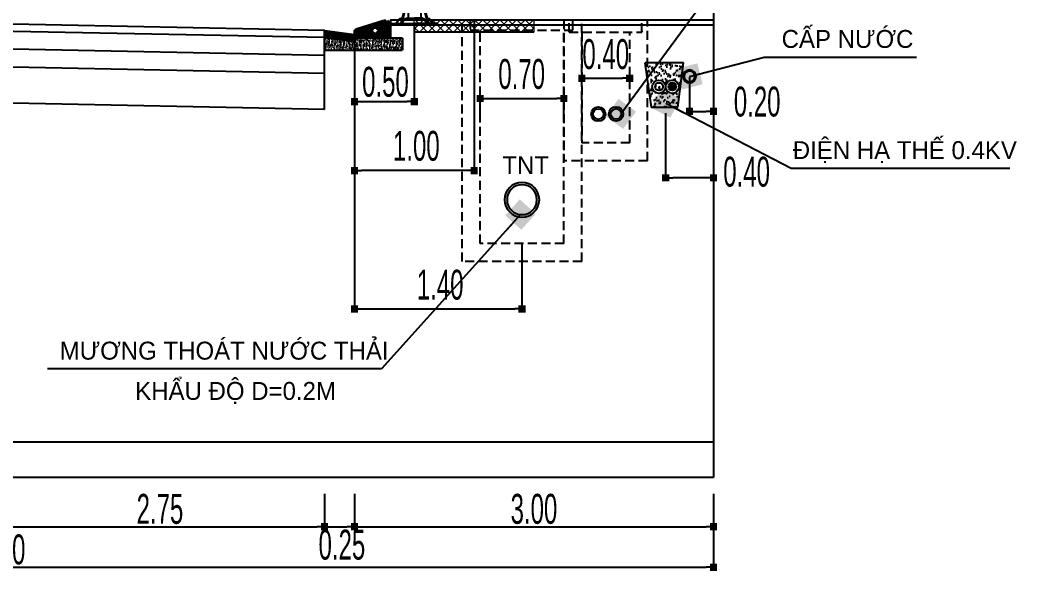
# Model space of a CAD drawing. Header units: millimetres. Extents: x 563079 to 571925, y 2063830 to 2067381.
# Drawn here: x 570936.5 to 571020.7, y 2066175.4 to 2066221.5 of the extents above; entities that cross this region are included whole.
import ezdxf

# ---------------------------------------------------------------- set-up
doc = ezdxf.new("R2010")
doc.units = ezdxf.units.MM
doc.header["$MEASUREMENT"] = 0
doc.linetypes.add('HIDDEN', pattern=[0.375, 0.25, -0.125])
for name, color, linetype in [('1 LONG DUONG', 6, 'Continuous'), ('BCXTN', 5, 'Continuous'), ('Cong ky thuat', 22, 'Continuous'), ('CONGDOC', 4, 'Continuous'), ('HATCH', 8, 'Continuous'), ('MATCATDUONG', 8, 'Continuous'), ('MC', 7, 'Continuous'), ('moi', 7, 'Continuous'), ('SO', 48, 'Continuous'), ('Text', 7, 'Continuous'), ('THAN', 1, 'Continuous'), ('TONGTHE', 1, 'Continuous'), ('Vat_lieu', 8, 'Continuous'), ('VE', 2, 'Continuous')]:
    doc.layers.add(name, color=color, linetype=linetype)
doc.styles.add('CHUKICHTHUOC', font='', dxfattribs={"width": 0.7})
doc.styles.add('KTEN', font='')
doc.styles.add('TIEUDE', font='', dxfattribs={"width": 0.8})
doc.styles.get('CHUKICHTHUOC').set_extended_font_data('.VnArial NarrowH')
doc.styles.get('KTEN').set_extended_font_data('.VnAvantH')
doc.styles.get('TIEUDE').set_extended_font_data('.VnAvantH')
doc.dimstyles.new('DIM3', dxfattribs={"dimscale": 1.2, "dimtxt": 1.2, "dimasz": 0.4, "dimexe": 0, "dimexo": 0, "dimgap": 0.3, "dimtad": 1, "dimzin": 0, "dimdsep": 46, "dimtxsty": 'TIEUDE', "dimblk1": 'BOXFILLED', "dimblk2": 'BOXFILLED', "dimsah": 1, "dimcen": 0.09, "dimdle": 0.8, "dimclrd": 9, "dimclre": 9, "dimclrt": 7, "dimadec": 1, "dimazin": 0, "dimtfac": 1, "dimtmove": 2, "dimatfit": 3, "dimldrblk": 'BOXFILLED', "dimfxl": 1, "dimtolj": 1, "dimtzin": 0, "dimarcsym": 0})
doc.dimstyles.new('TNDH', dxfattribs={"dimscale": 0, "dimtxt": 2.5, "dimasz": 0.6, "dimexe": 0.18, "dimexo": 0.0625, "dimgap": 0.2, "dimtad": 1, "dimlfac": 0.1, "dimzin": 0, "dimdsep": 46, "dimtxsty": 'CHUKICHTHUOC', "dimblk": 'BOXFILLED', "dimcen": 0.09, "dimclrd": 8, "dimclre": 8, "dimclrt": 4, "dimadec": 0, "dimazin": 0, "dimtfac": 1, "dimtofl": 0, "dimtmove": 2, "dimatfit": 3, "dimfxl": 1, "dimtolj": 1, "dimtzin": 0, "dimarcsym": 2})

# ---------------------------------------------------------------- blocks, each defined once
blk = doc.blocks.new('_BoxFilled')
at = {"color": 0, "linetype": 'ByBlock', "lineweight": -2}
blk.add_line((-0.5, 0), (-1, 0), dxfattribs=at)
at = {"color": 0, "linetype": 'ByBlock'}
blk.add_solid([(-0.5, 0.5), (0.5, 0.5), (-0.5, -0.5), (0.5, -0.5)], dxfattribs=at)
blk = doc.blocks.new('*D115')
at = {"layer": 'CONGDOC', "color": 8, "linetype": 'Continuous', "lineweight": -2, "transparency": 16777216}
for p, q in [((570874.4205995791, 2066181.865102603), (570874.4205995791, 2066175.541617478)), ((570994.4205995791, 2066181.865102603), (570994.4205995791, 2066175.541617478)), ((570875.0205995791, 2066175.721617477), (570993.8205995791, 2066175.721617477))]:
    blk.add_line(p, q, dxfattribs=at)
at = {"layer": 'Defpoints', "color": 0, "linetype": 'Continuous', "transparency": 16777216}
for p in [(570874.4205995791, 2066181.927602603), (570994.4205995791, 2066181.927602603), (570994.4205995791, 2066175.721617477)]:
    blk.add_point(p, dxfattribs=at)
at = {"layer": 'CONGDOC', "color": 8, "linetype": 'Continuous', "lineweight": -2, "transparency": 16777216, "xscale": 0.6, "yscale": 0.6, "zscale": 0.6, "rotation": 180}
blk.add_blockref('_BoxFilled', (570874.4205995791, 2066175.721617477), dxfattribs=at)
at = {"layer": 'CONGDOC', "color": 8, "linetype": 'Continuous', "lineweight": -2, "transparency": 16777216, "xscale": 0.6, "yscale": 0.6, "zscale": 0.6}
blk.add_blockref('_BoxFilled', (570994.4205995791, 2066175.721617477), dxfattribs=at)
at = {"layer": 'CONGDOC', "color": 4, "linetype": 'Continuous', "transparency": 16777216, "insert": (570934.4205995791, 2066177.198049947), "char_height": 2.5, "attachment_point": 5, "style": 'CHUKICHTHUOC'}
blk.add_mtext('\\A1;12.00', dxfattribs=at)
blk = doc.blocks.new('*D119')
at = {"layer": 'Defpoints', "color": 0, "transparency": 16777216}
for p in [(570934.4205995791, 2066181.927602603), (570961.9205995791, 2066181.927602603), (570961.9205995791, 2066179.11284799)]:
    blk.add_point(p, dxfattribs=at)
at = {"layer": 'VE', "color": 8, "lineweight": -2, "transparency": 16777216}
for p, q in [((570934.4205995791, 2066181.865102603), (570934.4205995791, 2066178.93284799)), ((570961.9205995791, 2066181.865102603), (570961.9205995791, 2066178.93284799)), ((570935.0205995791, 2066179.11284799), (570961.3205995791, 2066179.11284799))]:
    blk.add_line(p, q, dxfattribs=at)
at = {"layer": 'VE', "color": 8, "lineweight": -2, "transparency": 16777216, "xscale": 0.6, "yscale": 0.6, "zscale": 0.6, "rotation": 180}
blk.add_blockref('_BoxFilled', (570934.4205995791, 2066179.11284799), dxfattribs=at)
at = {"layer": 'VE', "color": 8, "lineweight": -2, "transparency": 16777216, "xscale": 0.6, "yscale": 0.6, "zscale": 0.6}
blk.add_blockref('_BoxFilled', (570961.9205995791, 2066179.11284799), dxfattribs=at)
at = {"layer": 'VE', "color": 4, "lineweight": 0, "transparency": 16777216, "insert": (570948.1705995791, 2066180.589280459), "char_height": 2.5, "attachment_point": 5, "style": 'CHUKICHTHUOC'}
blk.add_mtext('\\A1;2.75', dxfattribs=at)
blk = doc.blocks.new('*D120')
at = {"layer": 'Defpoints', "color": 0, "transparency": 16777216}
for p in [(570961.9205995791, 2066181.927602603), (570964.4205995791, 2066181.927602603), (570964.4205995791, 2066179.11284799)]:
    blk.add_point(p, dxfattribs=at)
at = {"layer": 'VE', "color": 8, "lineweight": -2, "transparency": 16777216}
for p, q in [((570961.9205995791, 2066181.865102603), (570961.9205995791, 2066178.93284799)), ((570964.4205995791, 2066181.865102603), (570964.4205995791, 2066178.93284799)), ((570962.5205995791, 2066179.11284799), (570963.8205995791, 2066179.11284799))]:
    blk.add_line(p, q, dxfattribs=at)
at = {"layer": 'VE', "color": 8, "lineweight": -2, "transparency": 16777216, "xscale": 0.6, "yscale": 0.6, "zscale": 0.6, "rotation": 180}
blk.add_blockref('_BoxFilled', (570961.9205995791, 2066179.11284799), dxfattribs=at)
at = {"layer": 'VE', "color": 8, "lineweight": -2, "transparency": 16777216, "xscale": 0.6, "yscale": 0.6, "zscale": 0.6}
blk.add_blockref('_BoxFilled', (570964.4205995791, 2066179.11284799), dxfattribs=at)
at = {"layer": 'VE', "color": 4, "lineweight": 0, "transparency": 16777216, "insert": (570963.3728670136, 2066177.596038336), "char_height": 2.5, "attachment_point": 5, "style": 'CHUKICHTHUOC'}
blk.add_mtext('\\A1;0.25', dxfattribs=at)
blk = doc.blocks.new('*D121')
at = {"layer": 'Defpoints', "color": 0, "transparency": 16777216}
for p in [(570964.4205995791, 2066181.927602603), (570994.4205995791, 2066181.865102603), (570994.4205995791, 2066179.11284799)]:
    blk.add_point(p, dxfattribs=at)
at = {"layer": 'VE', "color": 8, "lineweight": -2, "transparency": 16777216}
for p, q in [((570964.4205995791, 2066181.865102603), (570964.4205995791, 2066178.93284799)), ((570994.4205995791, 2066181.802602603), (570994.4205995791, 2066178.93284799)), ((570965.0205995791, 2066179.11284799), (570993.8205995791, 2066179.11284799))]:
    blk.add_line(p, q, dxfattribs=at)
at = {"layer": 'VE', "color": 8, "lineweight": -2, "transparency": 16777216, "xscale": 0.6, "yscale": 0.6, "zscale": 0.6, "rotation": 180}
blk.add_blockref('_BoxFilled', (570964.4205995791, 2066179.11284799), dxfattribs=at)
at = {"layer": 'VE', "color": 8, "lineweight": -2, "transparency": 16777216, "xscale": 0.6, "yscale": 0.6, "zscale": 0.6}
blk.add_blockref('_BoxFilled', (570994.4205995791, 2066179.11284799), dxfattribs=at)
at = {"layer": 'VE', "color": 4, "lineweight": 0, "transparency": 16777216, "insert": (570979.4205995791, 2066180.59013312), "char_height": 2.5, "attachment_point": 5, "style": 'CHUKICHTHUOC'}
blk.add_mtext('\\A1;3.00', dxfattribs=at)
blk = doc.blocks.new('1')
at = {"color": 3}
for p, q in [((562778.303035379, 2115783.89373937), (562771.0038094904, 2115782.505669413)), ((562778.303035379, 2115783.89373937), (562778.5534891019, 2115783.356639627)), ((562774.0391366708, 2115782.596666339), (562773.9725814853, 2115783.070231091)), ((562778.7525146186, 2115783.409968354), (562778.7354753211, 2115783.405402688)), ((562771.0038094904, 2115781.894289877), (562771.0038094904, 2115782.505669413)), ((562773.4543271897, 2115781.758996229), (562773.1334404413, 2115781.818995138))]:
    blk.add_line(p, q, dxfattribs=at)
at = {"layer": 'THAN', "color": 3}
blk.add_line((562770.9747460835, 2115781.775565354), (562774.0391366708, 2115782.596666339), dxfattribs=at)
at = {"layer": 'TONGTHE', "color": 3}
for p, q in [((562774.2341620196, 2115782.199279421), (562778.7354753211, 2115783.405402688)), ((562774.2919937891, 2115781.983448318), (562778.7933070906, 2115783.189571585)), ((562778.7933070906, 2115783.189571585), (562778.7354753211, 2115783.405402688)), ((562774.0241113132, 2115782.703577313), (562770.9470118318, 2115781.879070991)), ((562770.9747460835, 2115781.775565354), (562770.9470118318, 2115781.879070991)), ((562771.1425723352, 2115781.285543635), (562771.0088246786, 2115781.784696686)), ((562771.1425723352, 2115781.285543635), (562773.1334404413, 2115781.818995138)), ((562773.3964954201, 2115781.974827332), (562774.2332896575, 2115782.199045673)), ((562773.4543271897, 2115781.758996229), (562773.3964954201, 2115781.974827332)), ((562773.4543271897, 2115781.758996229), (562774.2911214271, 2115781.98321457)), ((562773.9541465847, 2115781.892922433), (562773.8963148152, 2115782.108753536))]:
    blk.add_line(p, q, dxfattribs=at)
blk = doc.blocks.new('DEN3')
at = {"layer": 'MATCATDUONG', "color": 222}
for p, q in [((10943.01960278567, 5254.758986773305, 1.582157676526741), (10942.1065223425, 5251.092320106544, 1.582157676526741)), ((10943.15709577091, 5254.758986773305, 1.582157676526741), (10942.24401532773, 5251.092320106544, 1.582157676526741)), ((10943.35154021536, 5254.758986773305, 1.582157676526741), (10943.35154021536, 5251.981208995454, 1.582157676526741)), ((10945.49228566598, 5254.758986773305, 1.582157676526741), (10945.49228566598, 5251.981208995454, 1.582157676526741)), ((10945.68673011043, 5254.758986773305, 1.582157676526741), (10946.59981055361, 5251.092320106544, 1.582157676526741)), ((10945.82422309566, 5254.758986773305, 1.582157676526741), (10946.73730353885, 5251.092320106544, 1.582157676526741)), ((10941.43163531004, 5251.196764786546, 1.582157676526741), (10941.7913570906, 5251.772319635455, 1.582157676526741)), ((10942.16824522573, 5251.981208995454, 1.582157676526741), (10942.32787517721, 5251.981208995454, 1.582157676526741)), ((10942.34341078094, 5251.196764786546, 1.582157676526741), (10942.70313256151, 5251.772319635455, 1.582157676526741)), ((10942.34341078094, 5251.196764786546, 1.582157676526741), (10942.70313256151, 5251.772319635455, 1.582157676526741)), ((10943.08002069663, 5251.981208995454, 1.582157676526741), (10944.42191294067, 5251.981208995454, 1.582157676526741)), ((10943.1373467975, 5251.981208995454, 1.582157676526741), (10944.32932034808, 5251.981208995454, 1.582157676526741)), ((10945.76380518471, 5251.981208995454, 1.582157676526741), (10944.42191294067, 5251.981208995454, 1.582157676526741)), ((10945.70647908383, 5251.981208995454, 1.582157676526741), (10944.51450553327, 5251.981208995454, 1.582157676526741)), ((10946.5004151004, 5251.196764786546, 1.582157676526741), (10946.14069331984, 5251.772319635455, 1.582157676526741)), ((10946.67558065561, 5251.981208995454, 1.582157676526741), (10946.51595070414, 5251.981208995454, 1.582157676526741)), ((10947.4121905713, 5251.196764786546, 1.582157676526741), (10947.05246879073, 5251.772319635455, 1.582157676526741)), ((10940.53302405168, 5250.870097884315, 1.582157676526741), (10940.53302405168, 5251.092320106544, 1.582157676526741)), ((10940.53302405168, 5251.092320106544, 1.582157676526741), (10941.24319124247, 5251.092320106544, 1.582157676526741)), ((10940.53302405168, 5251.092320106544, 1.582157676526741), (10944.42191294067, 5251.092320106544, 1.582157676526741)), ((10944.42191294067, 5250.870097884315, 1.582157676526741), (10940.53302405168, 5250.870097884315, 1.582157676526741)), ((10941.44479952259, 5251.092320106544, 1.582157676526741), (10942.15496671338, 5251.092320106544, 1.582157676526741)), ((10941.44479952258, 5251.092320106544, 1.582157676526741), (10942.15496671337, 5251.092320106544, 1.582157676526741)), ((10948.31080182965, 5251.092320106544, 1.582157676526741), (10944.42191294067, 5251.092320106544, 1.582157676526741)), ((10944.42191294067, 5250.870097884315, 1.582157676526741), (10948.31080182965, 5250.870097884315, 1.582157676526741)), ((10947.39902635875, 5251.092320106544, 1.582157676526741), (10946.68885916796, 5251.092320106544, 1.582157676526741)), ((10948.31080182965, 5251.092320106544, 1.582157676526741), (10947.60063463886, 5251.092320106544, 1.582157676526741)), ((10948.31080182965, 5250.870097884315, 1.582157676526741), (10948.31080182965, 5251.092320106544, 1.582157676526741))]:
    blk.add_line(p, q, dxfattribs=at)
at = {"layer": 'MATCATDUONG', "color": 222, "elevation": 1.582157676526741}
for points in [[(10945.71786996488, 5254.758986773309), (10945.14758256752, 5329.777159760873, -0.3378379222600126), (10960.65240411034, 5350.567903076679), (10973.24142561529, 5353.471515564575), (10972.95978742855, 5354.523353591766), (10959.33640508981, 5351.476505437102, 0.326637929239177), (10943.70179797393, 5330.860669951333), (10943.12597409375, 5254.758986773309)], [(10943.88719980706, 5268.370097884761, -0.4142135623731084), (10943.49831091816, 5268.758986773661), (10943.49831091816, 5274.786764551595, -0.4142135623731084), (10943.88719980706, 5275.17565344049), (10944.95664425153, 5275.17565344049, -0.4142135623731083), (10945.34553314043, 5274.786764551595), (10945.34553314043, 5268.758986773661, -0.4142135623731084), (10944.95664425153, 5268.370097884761), (10943.88719980706, 5268.370097884761), (10944.95664425153, 5268.370097884761)]]:
    blk.add_lwpolyline(points, format="xyb", dxfattribs=at)
for points in [[(10943.01960278567, 5254.758986773305), (10943.15709577091, 5254.758986773305), (10943.35154021536, 5254.758986773305)], [(10945.82422309566, 5254.758986773305), (10945.68673011043, 5254.758986773305), (10945.49228566598, 5254.758986773305)]]:
    blk.add_lwpolyline(points, dxfattribs=at)
at = {"layer": 'MATCATDUONG', "color": 222}
for centre, radius, start, end in [((10941.24319124247, 5251.314542328776, 1.582157676526741), 0.2222222222310944, 270, 327.9946167917347), ((10942.16824522573, 5251.536764551001, 1.582157676526741), 0.4444444444538423, 89.99999999978563, 147.9946167919752), ((10942.15496671337, 5251.314542328776, 1.582157676526741), 0.2222222222310944, 270, 327.9946167917347), ((10942.15496671337, 5251.314542328771, 1.582157676526741), 0.2222222222251491, 295.1024913720732, 327.9946167930263), ((10943.08002069663, 5251.536764551001, 1.582157676526741), 0.4444444444565763, 90, 147.9946167918217), ((10943.08002069663, 5251.536764551001, 1.582157676526741), 0.4444444444565763, 90, 147.9946167918217), ((10945.76380518471, 5251.536764551001, 1.582157676526741), 0.4444444444565763, 32.00538320817819, 90), ((10946.68885916797, 5251.314542328771, 1.582157676526741), 0.2222222222251491, 212.0053832069737, 244.8975086279267), ((10946.67558065562, 5251.536764551001, 1.582157676526741), 0.4444444444538423, 32.00538320802478, 90.0000000002144), ((10947.60063463886, 5251.314542328776, 1.582157676526741), 0.2222222222310944, 212.0053832082653, 270)]:
    blk.add_arc(centre, radius, start, end, dxfattribs=at)
at = {"layer": 'Text', "linetype": 'ByBlock', "xscale": 2.29229237139225, "yscale": 2.29229237139225, "zscale": 2.29229237139225}
blk.add_blockref('1', (-1279064.586610213, -4844636.706503406, 1.582157676526741), dxfattribs=at)
blk = doc.blocks.new('*D239')
at = {"layer": 'CONGDOC', "color": 8, "linetype": 'Continuous', "lineweight": -2, "transparency": 16777216}
for p, q in [((570969.4205995791, 2066221.01916316), (570969.4205995791, 2066214.489088568)), ((570964.4205995791, 2066219.507158365), (570964.4205995791, 2066214.489088568)), ((570965.0205995791, 2066214.669088568), (570968.8205995791, 2066214.669088568))]:
    blk.add_line(p, q, dxfattribs=at)
at = {"layer": 'Defpoints', "color": 0, "linetype": 'Continuous', "transparency": 16777216}
for p in [(570969.4205995791, 2066221.08166316), (570964.4205995791, 2066219.569658365), (570969.4205995791, 2066214.669088568)]:
    blk.add_point(p, dxfattribs=at)
at = {"layer": 'CONGDOC', "color": 8, "linetype": 'Continuous', "lineweight": -2, "transparency": 16777216, "xscale": 0.6, "yscale": 0.6, "zscale": 0.6, "rotation": 180}
blk.add_blockref('_BoxFilled', (570964.4205995791, 2066214.669088568), dxfattribs=at)
at = {"layer": 'CONGDOC', "color": 8, "linetype": 'Continuous', "lineweight": -2, "transparency": 16777216, "xscale": 0.6, "yscale": 0.6, "zscale": 0.6}
blk.add_blockref('_BoxFilled', (570969.4205995791, 2066214.669088568), dxfattribs=at)
at = {"layer": 'CONGDOC', "color": 4, "linetype": 'Continuous', "transparency": 16777216, "insert": (570967.0123342174, 2066216.309279787), "char_height": 2.5, "attachment_point": 5, "style": 'CHUKICHTHUOC'}
blk.add_mtext('\\A1;0.50', dxfattribs=at)
blk = doc.blocks.new('fasfsfsdf')
at = {"lineweight": 0}
h = blk.add_hatch(dxfattribs=at)
h.set_pattern_fill('ANSI37', color=8, scale=4)
h.set_pattern_definition([(135, (1176635.725922056, -2442.71250818274), (0.3535533905932737, 0.3535533905932738), []), (45.00000000000001, (1176635.725922056, -2442.71250818274), (0.3535533905932738, -0.3535533905932737), [])])
h.paths.add_polyline_path([(596089.2898758128, 2065606.878292096), (596089.2898758127, 2065605.871845815), (596099.289875813, 2065605.871845815), (596099.2898758128, 2065606.878292096)])
blk.add_lwpolyline([(596099.2898758128, 2065606.878292096), (596089.2898758128, 2065606.878292096), (596089.2898758128, 2065605.871845815), (596099.2898758128, 2065605.871845815)], close=True, dxfattribs=at)
at = {"layer": 'BCXTN', "color": 4, "linetype": 'Continuous'}
blk.add_line((596089.2898758128, 2065605.871845815), (596099.1907849037, 2065605.871845815), dxfattribs=at)
blk = doc.blocks.new('*D240')
at = {"layer": 'CONGDOC', "color": 8, "linetype": 'Continuous', "lineweight": -2, "transparency": 16777216}
for p, q in [((570974.4205995791, 2066221.419163159), (570974.4205995791, 2066208.718159515)), ((570964.4205995791, 2066218.452345803), (570964.4205995791, 2066208.718159515)), ((570973.8205995791, 2066208.898159515), (570965.0205995791, 2066208.898159515))]:
    blk.add_line(p, q, dxfattribs=at)
at = {"layer": 'Defpoints', "color": 0, "linetype": 'Continuous', "transparency": 16777216}
for p in [(570974.4205995791, 2066221.481663159), (570964.4205995791, 2066218.514845803), (570964.4205995791, 2066208.898159515)]:
    blk.add_point(p, dxfattribs=at)
at = {"layer": 'CONGDOC', "color": 8, "linetype": 'Continuous', "lineweight": -2, "transparency": 16777216, "xscale": 0.6, "yscale": 0.6, "zscale": 0.6, "rotation": 180}
blk.add_blockref('_BoxFilled', (570964.4205995791, 2066208.898159515), dxfattribs=at)
at = {"layer": 'CONGDOC', "color": 8, "linetype": 'Continuous', "lineweight": -2, "transparency": 16777216, "xscale": 0.6, "yscale": 0.6, "zscale": 0.6}
blk.add_blockref('_BoxFilled', (570974.4205995791, 2066208.898159515), dxfattribs=at)
at = {"layer": 'CONGDOC', "color": 4, "linetype": 'Continuous', "transparency": 16777216, "insert": (570969.5927442331, 2066210.951930927), "char_height": 2.5, "attachment_point": 5, "style": 'CHUKICHTHUOC'}
blk.add_mtext('\\A1;1.00', dxfattribs=at)
blk = doc.blocks.new('fsdfsdf')
at = {"layer": 'SO'}
h = blk.add_hatch(color=4, dxfattribs=at)
h.paths.add_polyline_path([(596198.0800484754, 2065686.308601205, 0.9999999999919713), (596200.9800484754, 2065686.308601205, 1)])
h.paths.add_polyline_path([(596200.7800484754, 2065686.308601205, 1), (596198.2800484754, 2065686.308601205, 1)], flags=17)
at = {"layer": 'SO', "color": 4}
for radius in [1.45, 1.25]:
    blk.add_circle((596199.5300484754, 2065686.308601205), radius, dxfattribs=at)
blk = doc.blocks.new('*D241')
at = {"layer": 'CONGDOC', "color": 8, "linetype": 'Continuous', "lineweight": -2, "transparency": 16777216}
for p, q in [((570974.9205995792, 2066212.944356373), (570974.9205995792, 2066215.108703983)), ((570975.5205995792, 2066214.928703983), (570981.3205995793, 2066214.928703983)), ((570981.9205995792, 2066212.944356373), (570981.9205995792, 2066215.108703983))]:
    blk.add_line(p, q, dxfattribs=at)
at = {"layer": 'Defpoints', "color": 0, "linetype": 'Continuous', "transparency": 16777216}
for p in [(570981.9205995792, 2066214.928703983), (570974.9205995792, 2066212.881856373), (570981.9205995792, 2066212.881856373)]:
    blk.add_point(p, dxfattribs=at)
at = {"layer": 'CONGDOC', "color": 8, "linetype": 'Continuous', "lineweight": -2, "transparency": 16777216, "xscale": 0.6, "yscale": 0.6, "zscale": 0.6, "rotation": 180}
blk.add_blockref('_BoxFilled', (570974.9205995792, 2066214.928703983), dxfattribs=at)
at = {"layer": 'CONGDOC', "color": 8, "linetype": 'Continuous', "lineweight": -2, "transparency": 16777216, "xscale": 0.6, "yscale": 0.6, "zscale": 0.6}
blk.add_blockref('_BoxFilled', (570981.9205995792, 2066214.928703983), dxfattribs=at)
at = {"layer": 'CONGDOC', "color": 4, "linetype": 'Continuous', "transparency": 16777216, "insert": (570978.3945759481, 2066216.962753508), "char_height": 2.5, "attachment_point": 5, "style": 'CHUKICHTHUOC'}
blk.add_mtext('\\A1;0.70', dxfattribs=at)
blk = doc.blocks.new('*D242')
at = {"layer": 'CONGDOC', "color": 8, "linetype": 'Continuous', "lineweight": -2, "transparency": 16777216}
for p, q in [((570964.4205995791, 2066217.762079959), (570964.4205995791, 2066197.143756191)), ((570978.4205995792, 2066202.735515455), (570978.4205995792, 2066197.143756191)), ((570965.0205995791, 2066197.323756191), (570977.8205995793, 2066197.323756191))]:
    blk.add_line(p, q, dxfattribs=at)
at = {"layer": 'Defpoints', "color": 0, "linetype": 'Continuous', "transparency": 16777216}
for p in [(570964.4205995791, 2066217.824579959), (570978.4205995792, 2066202.798015455), (570978.4205995792, 2066197.323756191)]:
    blk.add_point(p, dxfattribs=at)
at = {"layer": 'CONGDOC', "color": 8, "linetype": 'Continuous', "lineweight": -2, "transparency": 16777216, "xscale": 0.6, "yscale": 0.6, "zscale": 0.6, "rotation": 180}
blk.add_blockref('_BoxFilled', (570964.4205995791, 2066197.323756191), dxfattribs=at)
at = {"layer": 'CONGDOC', "color": 8, "linetype": 'Continuous', "lineweight": -2, "transparency": 16777216, "xscale": 0.6, "yscale": 0.6, "zscale": 0.6}
blk.add_blockref('_BoxFilled', (570978.4205995792, 2066197.323756191), dxfattribs=at)
at = {"layer": 'CONGDOC', "color": 4, "linetype": 'Continuous', "transparency": 16777216, "insert": (570971.5834259068, 2066199.338914052), "char_height": 2.5, "attachment_point": 5, "style": 'CHUKICHTHUOC'}
blk.add_mtext('\\A1;1.40', dxfattribs=at)
blk = doc.blocks.new('fsfsdf')
at = {"layer": 'SO'}
h = blk.add_hatch(color=4, dxfattribs=at)
h.paths.add_polyline_path([(596225.5046458861, 2065685.042733036, 0.9999999999902986), (596227.9046458862, 2065685.042733036, 1)])
h.paths.add_polyline_path([(596227.7046458861, 2065685.042733036, 1), (596225.7046458861, 2065685.042733036, 1)], flags=17)
at = {"layer": 'SO', "color": 4}
for radius in [1.2, 1]:
    blk.add_circle((596226.7046458861, 2065685.042733036), radius, dxfattribs=at)
blk = doc.blocks.new('*D243')
at = {"layer": 'CONGDOC', "color": 8, "linetype": 'Continuous', "lineweight": -2, "transparency": 16777216}
for p, q in [((570992.4205943734, 2066216.709790956), (570992.4205943734, 2066213.672255067)), ((570994.4205995791, 2066216.682536864), (570994.4205995791, 2066213.672255067)), ((570993.0205943733, 2066213.852255067), (570993.8205995791, 2066213.852255067))]:
    blk.add_line(p, q, dxfattribs=at)
at = {"layer": 'Defpoints', "color": 0, "linetype": 'Continuous', "transparency": 16777216}
for p in [(570992.4205943734, 2066216.772290956), (570994.4205995791, 2066216.745036864), (570994.4205995791, 2066213.852255067)]:
    blk.add_point(p, dxfattribs=at)
at = {"layer": 'CONGDOC', "color": 8, "linetype": 'Continuous', "lineweight": -2, "transparency": 16777216, "xscale": 0.6, "yscale": 0.6, "zscale": 0.6, "rotation": 180}
blk.add_blockref('_BoxFilled', (570992.4205943734, 2066213.852255067), dxfattribs=at)
at = {"layer": 'CONGDOC', "color": 8, "linetype": 'Continuous', "lineweight": -2, "transparency": 16777216, "xscale": 0.6, "yscale": 0.6, "zscale": 0.6}
blk.add_blockref('_BoxFilled', (570994.4205995791, 2066213.852255067), dxfattribs=at)
at = {"layer": 'CONGDOC', "color": 4, "linetype": 'Continuous', "transparency": 16777216, "insert": (570998.0711841136, 2066214.652806357), "char_height": 2.5, "attachment_point": 5, "style": 'CHUKICHTHUOC'}
blk.add_mtext('\\A1;0.20', dxfattribs=at)
blk = doc.blocks.new('fsdfsf')
at = {"layer": '1 LONG DUONG', "linetype": 'ByBlock'}
h = blk.add_hatch(color=256, dxfattribs=at)
edge = h.paths.add_edge_path()
edge.add_ellipse((595935.353248182, 2065425.114035294), major_axis=(0.2325915669207461, 0.2325915669207462), ratio=0.9999999994994858, start_angle=0, end_angle=360, ccw=False)
h = blk.add_hatch(color=256, dxfattribs=at)
edge = h.paths.add_edge_path()
edge.add_ellipse((595936.4658136091, 2065425.114035294), major_axis=(0.2325915670371614, 0.2325915670371614), ratio=0.9999999992492293, start_angle=1.433858187738224e-08, end_angle=360.00000001433864, ccw=False)
at = {"layer": 'SO'}
h = blk.add_hatch(dxfattribs=at)
h.set_pattern_fill('AR-SAND', color=4, scale=0.3, style=0)
h.set_pattern_definition([(37.50000000000001, (0, 0), (-0.01889800743288245, 0.5780471307039475), [0, -0.456, 0, -0.51, 0, -0.4875]), (7.499999999999999, (0, 0), (0.5309330115803181, 0.8466438195689221), [0, -0.246, 0, -0.411, 0, -0.1575]), (327.5, (-0.369, 0), (0.9342425585254485, 0.001697716061089349), [0, -0.15, 0, -0.54, 0, -0.705]), (317.5, (-0.369, 0), (0.9018379813716879, 0.2633026694802748), [0, -0.075, 0, -0.354, 0, -0.405])])
h.paths.add_polyline_path([(595934.423376583, 2065427.104988621), (595934.9076593707, 2065423.408358973), (595935.8365787828, 2065423.406331688), (595937.103022571, 2065423.406331689), (595937.6237860352, 2065427.093249403)])
edge = h.paths.add_edge_path(flags=16)
edge.add_ellipse((595936.4719209494, 2065425.106468495), major_axis=(-0.3933512884541415, 0.3933512884541415), ratio=1, start_angle=-314.9873937678011, end_angle=44.98739376780122, ccw=False)
edge.add_ellipse((595935.3593555224, 2065425.106468495), major_axis=(-0.3933512885123491, 0.393351288512349), ratio=0.9999999998520214, start_angle=-134.98741305443332, end_angle=224.9874130459548, ccw=False)
edge = h.paths.add_edge_path(flags=0)
edge.add_ellipse((595936.4658136091, 2065425.114035294), major_axis=(0.2325915670371614, 0.2325915670371614), ratio=0.999999999249229, start_angle=0, end_angle=360, ccw=False)
edge = h.paths.add_edge_path(flags=0)
edge.add_ellipse((595935.353248182, 2065425.114035294), major_axis=(0.2325915669207461, 0.2325915669207462), ratio=0.9999999994994858, start_angle=0, end_angle=360, ccw=False)
at = {"layer": '1 LONG DUONG', "color": 6, "linetype": 'ByBlock'}
blk.add_line((595934.4233765831, 2065427.104988621), (595937.6237860352, 2065427.093249403), dxfattribs=at)
at = {"layer": '1 LONG DUONG', "linetype": 'ByBlock'}
for p, q in [((595934.9076593706, 2065423.408358974), (595934.423376583, 2065427.104988621)), ((595937.1024234584, 2065423.403569093), (595934.9076593706, 2065423.408358974)), ((595937.1030225711, 2065423.406331689), (595937.1024234584, 2065423.403569093))]:
    blk.add_line(p, q, dxfattribs=at)
for points in [[(595937.1030225711, 2065423.406331688), (595937.6237860352, 2065427.093249403)], [(595937.1030225711, 2065423.406331688), (595935.4355033565, 2065423.406331688)]]:
    blk.add_lwpolyline(points, dxfattribs=at)
at = {"layer": '1 LONG DUONG', "linetype": 'ByBlock', "extrusion": (0, 0, -1)}
blk.add_ellipse((595935.3593555224, 2065425.106468495), major_axis=(-0.3933512885123491, 0.393351288512349), ratio=0.9999999998520214, dxfattribs=at)
for centre, major_axis, ratio, start_param, end_param in [((595936.4719209494, 2065425.106468495), (-0.3933512884541415, 0.3933512884541415), 1, 3.141592653737772, 9.424777960917359), ((595935.353248182, 2065425.114035294), (0.2325915669207461, 0.2325915669207462), 0.9999999994994858, 1.570796327045153, 7.853981634224739), ((595936.4658136091, 2065425.114035294), (0.2325915670371614, 0.2325915670371614), 0.999999999249229, 1.570796326794897, 7.853981633974483)]:
    blk.add_ellipse(centre, major_axis=major_axis, ratio=ratio, start_param=start_param, end_param=end_param, dxfattribs=at)
blk = doc.blocks.new('*D244')
at = {"layer": 'CONGDOC', "color": 8, "linetype": 'Continuous', "lineweight": -2, "transparency": 16777216}
for p, q in [((570994.4205995791, 2066221.01916316), (570994.4205995791, 2066208.118959652)), ((570990.4205995791, 2066213.68987495), (570990.4205995791, 2066208.118959652)), ((570993.8205995791, 2066208.298959652), (570991.0205995791, 2066208.298959652))]:
    blk.add_line(p, q, dxfattribs=at)
at = {"layer": 'Defpoints', "color": 0, "linetype": 'Continuous', "transparency": 16777216}
for p in [(570994.4205995791, 2066221.08166316), (570990.4205995791, 2066213.75237495), (570990.4205995791, 2066208.298959652)]:
    blk.add_point(p, dxfattribs=at)
at = {"layer": 'CONGDOC', "color": 8, "linetype": 'Continuous', "lineweight": -2, "transparency": 16777216, "xscale": 0.6, "yscale": 0.6, "zscale": 0.6, "rotation": 180}
blk.add_blockref('_BoxFilled', (570990.4205995791, 2066208.298959652), dxfattribs=at)
at = {"layer": 'CONGDOC', "color": 8, "linetype": 'Continuous', "lineweight": -2, "transparency": 16777216, "xscale": 0.6, "yscale": 0.6, "zscale": 0.6}
blk.add_blockref('_BoxFilled', (570994.4205995791, 2066208.298959652), dxfattribs=at)
at = {"layer": 'CONGDOC', "color": 4, "linetype": 'Continuous', "transparency": 16777216, "insert": (570997.1888021503, 2066208.78843547), "char_height": 2.5, "attachment_point": 5, "style": 'CHUKICHTHUOC'}
blk.add_mtext('\\A1;0.40', dxfattribs=at)
blk = doc.blocks.new('fasdfasdf')
at = {"layer": 'HATCH', "color": 4}
for radius in [75, 55]:
    blk.add_circle((398245.7086191466, 417225.4135536007), radius, dxfattribs=at)
blk = doc.blocks.new('*D61')
at = {"layer": 'CONGDOC', "color": 8, "linetype": 'Continuous', "lineweight": -2, "transparency": 16777216}
for p, q in [((595893.182252671, 2065089.074949715), (595893.182252671, 2065089.966712578)), ((595893.782252671, 2065089.786712578), (595896.5812899786, 2065089.786712578)), ((595897.1812899786, 2065089.074949715), (595897.1812899786, 2065089.966712578))]:
    blk.add_line(p, q, dxfattribs=at)
at = {"layer": 'Defpoints', "color": 0, "linetype": 'Continuous', "transparency": 16777216}
for p in [(595897.1812899786, 2065089.786712578), (595893.182252671, 2065089.012449715), (595897.1812899786, 2065089.012449715)]:
    blk.add_point(p, dxfattribs=at)
at = {"layer": 'CONGDOC', "color": 8, "linetype": 'Continuous', "lineweight": -2, "transparency": 16777216, "xscale": 0.6, "yscale": 0.6, "zscale": 0.6, "rotation": 180}
blk.add_blockref('_BoxFilled', (595893.182252671, 2065089.786712578), dxfattribs=at)
at = {"layer": 'CONGDOC', "color": 8, "linetype": 'Continuous', "lineweight": -2, "transparency": 16777216, "xscale": 0.6, "yscale": 0.6, "zscale": 0.6}
blk.add_blockref('_BoxFilled', (595897.1812899786, 2065089.786712578), dxfattribs=at)
at = {"layer": 'CONGDOC', "color": 4, "linetype": 'Continuous', "transparency": 16777216, "insert": (595895.1817713248, 2065091.79256559), "char_height": 2.5, "attachment_point": 5, "style": 'CHUKICHTHUOC'}
blk.add_mtext('\\A1;0.40', dxfattribs=at)
blk = doc.blocks.new('hjghjgjhjghjghj')
at = {"layer": 'SO', "color": 99, "linetype": 'HIDDEN', "ltscale": 3}
for p, q in [((595891.6822526691, 2065094.649622614), (595891.6822526691, 2065082.875276815)), ((595898.6812899804, 2065094.649622614), (595891.6822526691, 2065094.649622614)), ((595892.13225267, 2065093.649622613), (595892.13225267, 2065094.650687458)), ((595892.13225267, 2065093.649622613), (595892.13225267, 2065094.649622614)), ((595898.182252678, 2065093.649622613), (595898.182252678, 2065094.649622614)), ((595898.6812899804, 2065082.875276815), (595898.6812899804, 2065094.649622614)), ((595892.13225267, 2065093.649622613), (595898.182252678, 2065093.649622613)), ((595893.182252671, 2065093.649622613), (595893.182252671, 2065093.149622613)), ((595893.182252671, 2065093.649622613), (595893.1822526711, 2065084.375276817)), ((595897.1812899787, 2065084.375276817), (595897.1812899786, 2065093.649622613)), ((595898.182252678, 2065093.729622613), (595898.182252678, 2065093.649622613)), ((595897.1812899787, 2065084.375276817), (595893.1822526711, 2065084.375276817)), ((595898.6812899804, 2065082.875276815), (595891.6822526691, 2065082.875276815))]:
    blk.add_line(p, q, dxfattribs=at)
at = {"layer": 'HATCH', "color": 4, "xscale": 0.008000000001629815, "yscale": 0.008000000001629815, "zscale": 0.008000000001629815}
for p in [(592708.5939756273, 2061748.983783874), (592710.0782105344, 2061749.002888917)]:
    blk.add_blockref('fasdfasdf', p, dxfattribs=at)
at = {"layer": 'CONGDOC', "linetype": 'Continuous'}
dim = blk.add_linear_dim(base=(595897.1812899786, 2065089.786712578), p1=(595893.182252671, 2065089.012449715), p2=(595897.1812899786, 2065089.012449715), dimstyle='TNDH', override={"dimscale": 1}, dxfattribs=at)
dim.commit()
dim.dimension.update_dxf_attribs({"geometry": '*D61', "text_midpoint": (595895.1817713248, 2065091.79256559), "dimtype": 128})

msp = doc.modelspace()

# ---------------------------------------------------------------- hatches: boundary and pattern name
at = {"layer": 'Vat_lieu'}
h = msp.add_hatch(dxfattribs=at)
h.set_pattern_fill('AR-CONC', color=256, scale=0.04788132635253056, style=0)
h.set_pattern_definition([(49.99999999999999, (570902.6885995783, 2066426.86782329), (0.3434336888278233, -0.03004655454419685), [0.03591099476439791, -0.395020942408377]), (355, (570902.6885995783, 2066426.86782329), (-0.06643597886572895, 0.3601595703349656), [0.02872879581151833, -0.3160167539267016]), (100.4514, (570902.7172190521, 2066426.865319415), (0.2769979650384974, 0.3301127971375973), [0.03051964839162287, -0.3357161428417426]), (46.18420000000002, (570902.6885995783, 2066426.963585945), (0.511009169460614, -0.07925269942636895), [0.05386649214659683, -0.5925314136125649]), (96.63559999999998, (570902.7311836716, 2066426.956981527), (0.4475289003391663, 0.4664205568241627), [0.04577947402387406, -0.5035741338219848]), (351.1842, (570902.6885995783, 2066426.963585945), (0.4475285362423421, 0.4664209063697594), [0.04309319371727751, -0.4740251308900526]), (21, (570902.7364809059, 2066426.939645282), (0.2858070136461102, -0.192779264996409), [0.03591099476439791, -0.395020942408377]), (326.0000000000001, (570902.7364809059, 2066426.939645282), (0.1165026081431155, 0.347211459614406), [0.02872879581151833, -0.3160167539267016]), (71.4514, (570902.7602981471, 2066426.923580328), (0.4023097388789139, 0.1544318797161301), [0.03051964839162305, -0.3357161428417452]), (37.50000000000001, (570902.6885995783, 2066426.86782329), (0.005822300008467484, 0.1593939925604863), [0, -0.3121862478184991, 0, -0.3208048865619548, 0, -0.317213787085515]), (7.500000000000001, (570902.6885995783, 2066426.86782329), (0.1259611837567677, 0.1888495589389954), [0, -0.1829066666666667, 0, -0.3050040488656196, 0, -0.1209003490401396]), (327.5, (570902.5818242219, 2066426.86782329), (0.2556012628067403, -0.01079957174353306), [0, -0.1197033158813264, 0, -0.3734743455497382, 0, -0.4955717277486912]), (317.5, (570902.5339428943, 2066426.86782329), (0.2792372729856494, 0.04793159328568006), [0, -0.1556143106457243, 0, -0.2480252705061082, 0, -0.3519277486910995])])
h.paths.add_polyline_path([(570968.4237245799, 2066218.981663159), (570968.4237245799, 2066219.981663159), (570967.4205995791, 2066219.981663159), (570964.3795847048, 2066219.981663159), (570964.3389082227, 2066219.685687906), (570961.9205995791, 2066220.018040987), (570961.9205995791, 2066218.981663159)])
at = {"layer": 'VE', "linetype": 'Continuous', "ltscale": 0.2}
h = msp.add_hatch(dxfattribs=at)
h.set_pattern_fill('ANSI31', color=9, style=0)
h.set_pattern_definition([(45, (570924.3469745789, 2066426.733100659), (-0.08838834764831843, 0.08838834764831845), [])])
h.paths.add_polyline_path([(570967.4205995791, 2066219.981663159), (570967.4205995791, 2066221.481663159), (570967.0437052038, 2066221.481663159, 0.0613213552369757), (570966.8011695792, 2066221.451805661), (570964.6478388917, 2066220.788472986, 0.2256444872977785), (570964.4205995791, 2066220.578538159), (570964.4205995791, 2066219.981663159)])
h.paths.add_polyline_path([(570965.9701886226, 2066220.658100659, -1), (570966.330188622, 2066220.658100659, -1)], flags=16)
h = msp.add_hatch(dxfattribs=at)
h.set_pattern_fill('ANSI31', color=9, style=0)
h.set_pattern_definition([(45, (570902.6885995783, 2066426.86782329), (-0.08838834764831843, 0.08838834764831845), [])])
h.paths.add_polyline_path([(570964.3389082227, 2066219.685687906), (570964.4205995791, 2066220.280100657), (570961.9438797694, 2066220.620481307), (570961.9205995791, 2066220.451087101), (570961.9205995791, 2066220.018040987)])
h.paths.add_polyline_path([(570963.617902444, 2066220.220417636), (570963.617902444, 2066220.638221184), (570963.9987005342, 2066220.638221184), (570963.9987005342, 2066220.220417636)], flags=9)

# ---------------------------------------------------------------- linework, layer by layer
at = {"layer": 'Cong ky thuat', "color": 7}
for p, q in [((570961.9205995791, 2066220.620481307), (570934.4205995791, 2066221.170481308)), ((570961.9205995791, 2066220.020481306), (570934.4205995791, 2066220.57048131)), ((570961.9205995791, 2066214.020481306), (570961.9205995791, 2066220.620481307)), ((570961.9205995791, 2066218.520481306), (570934.4205995791, 2066219.07048131)), ((570961.9205995791, 2066217.020481306), (570934.4205995791, 2066217.57048131)), ((570961.9205995791, 2066214.020481306), (570934.4205995791, 2066214.57048131))]:
    msp.add_line(p, q, dxfattribs=at)
at = {"layer": 'MC'}
for points in [[(570874.4205995791, 2066186.219145069), (570994.4205995791, 2066186.219145069)], [(570994.4205995791, 2066183.219145069), (570874.4205995791, 2066183.219145069)]]:
    msp.add_lwpolyline(points, dxfattribs=at)
at = {"layer": 'moi', "color": 6, "linetype": 'Continuous'}
msp.add_line((570994.4205995791, 2066243.375698667), (570994.4205995791, 2066183.219145069), dxfattribs=at)
at = {"layer": 'moi', "color": 5, "linetype": 'Continuous'}
msp.add_line((570967.4205995791, 2066221.08166316), (570994.4205995791, 2066221.08166316), dxfattribs=at)
at = {"layer": 'SO', "color": 99, "linetype": 'HIDDEN', "ltscale": 3}
for p, q in [((570973.4205995792, 2066201.298015455), (570973.4205995792, 2066221.481663159)), ((570983.4205995792, 2066201.298015455), (570983.4205995792, 2066221.481663159)), ((570974.9205995792, 2066202.798015455), (570974.9205995792, 2066220.647787936)), ((570981.9205995792, 2066202.798015455), (570981.9205995792, 2066220.647787936)), ((570981.9205995792, 2066202.798015455), (570974.9205995792, 2066202.798015455)), ((570983.4205995792, 2066201.298015455), (570973.4205995792, 2066201.298015455))]:
    msp.add_line(p, q, dxfattribs=at)
msp.add_lwpolyline([(570974.0832584377, 2066221.481663159), (570974.0832584377, 2066220.647787936), (570982.6563816626, 2066220.647787936), (570982.6563816626, 2066221.481663159)], dxfattribs=at)
at = {"layer": 'VE', "color": 4, "linetype": 'Continuous', "ltscale": 0.2}
for p, q in [((570961.9438797694, 2066220.620481307), (570964.4205995791, 2066220.280100657)), ((570964.4205995791, 2066220.280100657), (570964.3389082227, 2066219.685687906)), ((570968.4237245799, 2066219.981663159), (570968.4237245799, 2066218.981663159)), ((570961.9205995791, 2066218.981663159), (570968.4205995791, 2066218.981663159))]:
    msp.add_line(p, q, dxfattribs=at)
msp.add_lwpolyline([(570964.4205995791, 2066219.981663159), (570964.4205995791, 2066220.578538159, -0.2256444872977786), (570964.6478388917, 2066220.788472986), (570966.8011695792, 2066221.451805661, -0.06132135523697569), (570967.0437052038, 2066221.481663159)], format="xyb", dxfattribs=at)
for points in [[(570994.4205995791, 2066221.481663159), (570967.4205995791, 2066221.481663159), (570967.4205995791, 2066219.981663159)], [(570968.4237245799, 2066219.981663159), (570964.4205995791, 2066219.981663159)]]:
    msp.add_lwpolyline(points, dxfattribs=at)
at = {"layer": 'VE', "color": 2, "linetype": 'Continuous'}
msp.add_lwpolyline([(570965.9701886226, 2066220.658100659, -1), (570966.330188622, 2066220.658100659, -1)], format="xyb", dxfattribs=at)
at = {"layer": 'VE', "color": 9, "linetype": 'Continuous', "ltscale": 0.2}
msp.add_lwpolyline([(570961.9205995791, 2066220.018040987), (570964.3389082227, 2066219.685687906)], dxfattribs=at)

# ---------------------------------------------------------------- block references
at = {"layer": 'MATCATDUONG', "color": 30, "xscale": -0.4983398430049419, "yscale": 0.4983398430049419, "zscale": 0.4983398430049419}
msp.add_blockref('DEN3', (576423.4853776441, 2063604.363882941, -0.7884522081293999), dxfattribs=at)
at = {"layer": 'SO', "color": 4, "xscale": -1}
for name, p in [('fasfsfsdf', (1167068.710475392, 614.6033710625488)), ('fsdfsf', (1166926.336237815, 790.8072034143843))]:
    msp.add_blockref(name, p, dxfattribs=at)
at = {"layer": 'SO', "color": 4}
msp.add_blockref('hjghjgjhjghjghj', (-24909.7616530899, 1126.832040544599), dxfattribs=at)
at = {"layer": 'SO', "color": 4, "xscale": -0.4550000000745058, "yscale": 0.4549999999580905, "zscale": 0.455}
msp.add_blockref('fsfsdf', (842275.571217969, 1126330.077933996), dxfattribs=at)
at = {"layer": 'SO', "color": 4, "extrusion": (0, 0, -1), "zscale": -1}
msp.add_blockref('fsdfsdf', (-1167177.950648054, 520.1553085590713), dxfattribs=at)

# ---------------------------------------------------------------- texts
at = {"layer": 'MC', "style": 'KTEN'}
for s, p in [('cÊp n\xadíc ', (571000.1145645912, 2066219.159415582)), ('®iÖn h¹ thÕ 0.4kv', (571001.0472806414, 2066209.858891864)), ('TNT', (570976.7765120162, 2066208.603334953)), ('m\xad¬ng tho¸t n\xadíc th¶i', (570939.7940093415, 2066193.08907536)), ('khÈu ®é D=0.2m', (570946.1013907484, 2066189.721236734))]:
    msp.add_text(s, height=1.5, dxfattribs=at).set_placement(p)

# ---------------------------------------------------------------- dimensions: what is measured, and where the dimension line sits
at = {"layer": 'CONGDOC', "linetype": 'Continuous'}
for base, p1, p2, picture, middle in [((570964.4205995791, 2066208.898159515), (570974.4205995791, 2066221.481663159), (570964.4205995791, 2066218.514845803), '*D240', (570969.5927442331, 2066210.951930927)), ((570969.4205995791, 2066214.669088568), (570964.4205995791, 2066219.569658365), (570969.4205995791, 2066221.08166316), '*D239', (570967.0123342174, 2066216.309279787)), ((570990.4205995791, 2066208.298959652), (570994.4205995791, 2066221.08166316), (570990.4205995791, 2066213.75237495), '*D244', (570997.1888021503, 2066208.78843547)), ((570994.4205995791, 2066213.852255067), (570992.4205943734, 2066216.772290956), (570994.4205995791, 2066216.745036864), '*D243', (570998.0711841136, 2066214.652806357))]:
    dim = msp.add_linear_dim(base=base, p1=p1, p2=p2, angle=180, dimstyle='TNDH', override={"dimscale": 1}, dxfattribs=at)
    dim.commit()
    dim.dimension.update_dxf_attribs({"geometry": picture, "text_midpoint": middle, "dimtype": 160})
for base, p1, p2, picture, middle in [((570978.4205995792, 2066197.323756191), (570964.4205995791, 2066217.824579959), (570978.4205995792, 2066202.798015455), '*D242', (570971.5834259068, 2066199.338914052)), ((570981.9205995792, 2066214.928703983), (570974.9205995792, 2066212.881856373), (570981.9205995792, 2066212.881856373), '*D241', (570978.3945759481, 2066216.962753508))]:
    dim = msp.add_linear_dim(base=base, p1=p1, p2=p2, dimstyle='TNDH', override={"dimscale": 1}, dxfattribs=at)
    dim.commit()
    dim.dimension.update_dxf_attribs({"geometry": picture, "text_midpoint": middle, "dimtype": 160})
dim = msp.add_linear_dim(base=(570994.4205995791, 2066175.721617477), p1=(570874.4205995791, 2066181.927602603), p2=(570994.4205995791, 2066181.927602603), dimstyle='TNDH', override={"dimscale": 1}, dxfattribs=at)
dim.commit()
dim.dimension.update_dxf_attribs({"geometry": '*D115', "text_midpoint": (570934.4205995791, 2066177.198049947)})
at = {"layer": 'VE', "lineweight": 0}
for base, p1, p2, picture, middle in [((570961.9205995791, 2066179.11284799), (570934.4205995791, 2066181.927602603), (570961.9205995791, 2066181.927602603), '*D119', (570948.1705995791, 2066180.589280459)), ((570994.4205995791, 2066179.11284799), (570964.4205995791, 2066181.927602603), (570994.4205995791, 2066181.865102603), '*D121', (570979.4205995791, 2066180.59013312))]:
    dim = msp.add_linear_dim(base=base, p1=p1, p2=p2, dimstyle='TNDH', override={"dimscale": 1}, dxfattribs=at)
    dim.commit()
    dim.dimension.update_dxf_attribs({"geometry": picture, "text_midpoint": middle})
dim = msp.add_linear_dim(base=(570964.4205995791, 2066179.11284799), p1=(570961.9205995791, 2066181.927602603), p2=(570964.4205995791, 2066181.927602603), dimstyle='TNDH', override={"dimscale": 1}, dxfattribs=at)
dim.commit()
dim.dimension.update_dxf_attribs({"geometry": '*D120', "text_midpoint": (570963.3728670136, 2066177.596038336), "dimtype": 160})

# ---------------------------------------------------------------- leaders
at = {"layer": 'MC', "color": 9}
for points in [[(570986.6822270466, 2066213.638250713), (571000.4811826103, 2066232.444049519), (571020.6877474581, 2066232.444049519)], [(570992.4205943734, 2066216.772290956), (570998.6694459716, 2066218.387868011), (571011.3719655, 2066218.387868011)], [(570990.4303414646, 2066214.536045469), (571000.9242932802, 2066209.087344293), (571019.1781118211, 2066209.087344293)], [(570978.3002278286, 2066205.219719006), (570966.6820330543, 2066192.317527789), (570938.7864628062, 2066192.317527789)]]:
    msp.add_leader(points, dimstyle='DIM3', override={"dimasz": 1.5, "dimgap": 0.3, "dimtad": 0}, dxfattribs=at)

doc.saveas('drawing.dxf')
